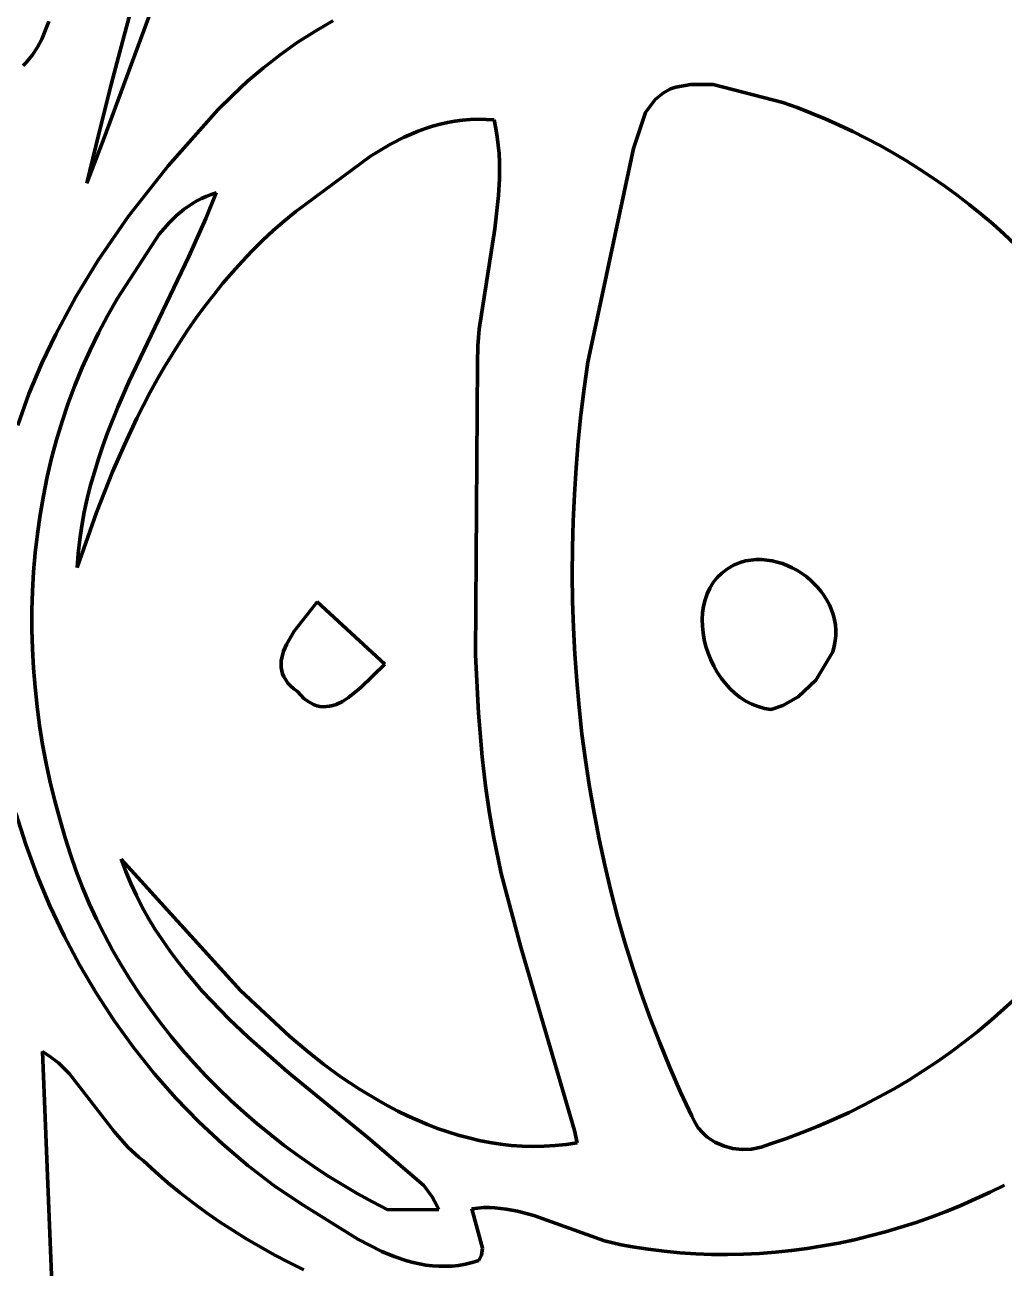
# Model space of a CAD drawing. Header units: millimetres. Extents: x 0 to 14, y 0 to 17.6.
# Drawn here: x 4.306 to 5.435, y 8.29 to 9.723 of the extents above; entities that cross this region are included whole.
import ezdxf

# ---------------------------------------------------------------- set-up
doc = ezdxf.new("R2010")
doc.units = ezdxf.units.MM
doc.layers.add('color#010506ff', color=7, linetype='CONTINUOUS', lineweight=100)
doc.layers.add('color#ffffffff', color=7, linetype='CONTINUOUS', lineweight=100)

msp = doc.modelspace()

# ---------------------------------------------------------------- linework, layer by layer
at = {"layer": 'color#010506ff'}
for p, q in [((4.3974, 9.5925), (4.4938, 9.8534)), ((4.436, 9.7671), (4.4205, 9.7107)), ((4.3256, 9.7065), (4.3336, 9.7265)), ((4.6611, 9.7273), (4.6402, 9.7153)), ((4.3206, 9.697), (4.3256, 9.7065)), ((4.4205, 9.7107), (4.4057, 9.6541)), ((4.62, 9.7023), (4.6003, 9.6883)), ((4.6402, 9.7153), (4.62, 9.7023)), ((4.3081, 9.6799), (4.3148, 9.6881)), ((4.3148, 9.6881), (4.3206, 9.697)), ((4.6003, 9.6883), (4.5813, 9.6734)), ((4.3043, 9.676), (4.3081, 9.6799)), ((4.5813, 9.6734), (4.5629, 9.6578)), ((4.4057, 9.6541), (4.3914, 9.5974)), ((4.5629, 9.6578), (4.5453, 9.6415)), ((5.0328, 9.6366), (5.0422, 9.6444)), ((5.0422, 9.6444), (5.0505, 9.6489)), ((5.0505, 9.6489), (5.0565, 9.6511)), ((5.0565, 9.6511), (5.0738, 9.6542)), ((5.0738, 9.6542), (5.0997, 9.6541)), ((5.0997, 9.6541), (5.1798, 9.6335)), ((4.5453, 9.6415), (4.5284, 9.6247)), ((5.0216, 9.6218), (5.0328, 9.6366)), ((5.1798, 9.6335), (5.1963, 9.6276)), ((4.5284, 9.6247), (4.4711, 9.5604)), ((5.0078, 9.5804), (5.0216, 9.6218)), ((5.1963, 9.6276), (5.2126, 9.6212)), ((5.2126, 9.6212), (5.2289, 9.6144)), ((4.7597, 9.6003), (4.7679, 9.6034)), ((4.7679, 9.6034), (4.7762, 9.6061)), ((4.7762, 9.6061), (4.7847, 9.6084)), ((4.7847, 9.6084), (4.7932, 9.6104)), ((4.7932, 9.6104), (4.8019, 9.612)), ((4.8019, 9.612), (4.8107, 9.6131)), ((4.8107, 9.6131), (4.8196, 9.6139)), ((4.8196, 9.6139), (4.8286, 9.6141)), ((4.8286, 9.6141), (4.8378, 9.6139)), ((4.8378, 9.6139), (4.8471, 9.6132)), ((4.8471, 9.6132), (4.8491, 9.6035)), ((4.8491, 9.6035), (4.8507, 9.5938)), ((5.2289, 9.6144), (5.2449, 9.6073)), ((5.2449, 9.6073), (5.2608, 9.5998)), ((4.3914, 9.5974), (4.3777, 9.5405)), ((4.3777, 9.5405), (4.3974, 9.5925)), ((4.7278, 9.5853), (4.7435, 9.5933)), ((4.7435, 9.5933), (4.7597, 9.6003)), ((4.8507, 9.5938), (4.8519, 9.5841)), ((5.2608, 9.5998), (5.2766, 9.5919)), ((5.2766, 9.5919), (5.2921, 9.5836)), ((4.7047, 9.5716), (4.7278, 9.5853)), ((4.8519, 9.5841), (4.8528, 9.5745)), ((4.8528, 9.5745), (4.8532, 9.5648)), ((4.955, 9.3342), (5.0078, 9.5804)), ((5.2921, 9.5836), (5.3075, 9.575)), ((5.3075, 9.575), (5.3226, 9.566)), ((4.4711, 9.5604), (4.4255, 9.5022)), ((4.6184, 9.5078), (4.7047, 9.5716)), ((4.8532, 9.5648), (4.8533, 9.5455)), ((5.3226, 9.566), (5.3375, 9.5566)), ((4.8533, 9.5455), (4.8523, 9.5262)), ((5.3375, 9.5566), (5.3522, 9.5469)), ((5.3522, 9.5469), (5.3667, 9.5369)), ((5.3667, 9.5369), (5.3809, 9.5265)), ((4.4898, 9.5103), (4.4993, 9.5169)), ((4.4993, 9.5169), (4.5044, 9.5199)), ((4.5044, 9.5199), (4.5096, 9.5226)), ((4.5096, 9.5226), (4.5151, 9.525)), ((4.5266, 9.5291), (4.5147, 9.4996)), ((4.5151, 9.525), (4.5207, 9.5272)), ((4.5207, 9.5272), (4.5266, 9.5291)), ((4.8523, 9.5262), (4.8478, 9.4878)), ((5.3809, 9.5265), (5.3949, 9.5157)), ((5.3949, 9.5157), (5.4086, 9.5047)), ((4.4255, 9.5022), (4.3905, 9.4515)), ((4.4726, 9.4947), (4.4809, 9.5029)), ((4.4809, 9.5029), (4.4898, 9.5103)), ((4.6053, 9.4969), (4.6184, 9.5078)), ((5.4086, 9.5047), (5.422, 9.4933)), ((4.4611, 9.4814), (4.4726, 9.4947)), ((4.5147, 9.4996), (4.4953, 9.4559)), ((4.5925, 9.4857), (4.6053, 9.4969)), ((4.8478, 9.4878), (4.8299, 9.3722)), ((5.422, 9.4933), (5.4351, 9.4816)), ((4.4126, 9.4069), (4.4611, 9.4814)), ((4.5682, 9.4623), (4.5802, 9.4742)), ((4.5802, 9.4742), (4.5925, 9.4857)), ((5.4351, 9.4816), (5.4479, 9.4695)), ((4.5566, 9.4501), (4.5682, 9.4623)), ((4.3905, 9.4515), (4.3649, 9.4095)), ((4.4953, 9.4559), (4.426, 9.3114)), ((4.5453, 9.4376), (4.5566, 9.4501)), ((4.5344, 9.4249), (4.5453, 9.4376)), ((4.5239, 9.4118), (4.5344, 9.4249)), ((4.3649, 9.4095), (4.3416, 9.3662)), ((4.4014, 9.3875), (4.4126, 9.4069)), ((4.5136, 9.3985), (4.5239, 9.4118)), ((4.3909, 9.3679), (4.4014, 9.3875)), ((4.5037, 9.385), (4.5136, 9.3985)), ((4.4941, 9.3712), (4.5037, 9.385)), ((4.8299, 9.3722), (4.8284, 9.3529)), ((4.3416, 9.3662), (4.3258, 9.3328)), ((4.3812, 9.348), (4.3909, 9.3679)), ((4.4849, 9.3572), (4.4941, 9.3712)), ((4.3721, 9.3278), (4.3812, 9.348)), ((4.4759, 9.343), (4.4849, 9.3572)), ((4.8284, 9.3529), (4.8279, 9.3334)), ((4.3258, 9.3328), (4.3108, 9.2975)), ((4.4672, 9.3286), (4.4759, 9.343)), ((4.8279, 9.3334), (4.8257, 8.9968)), ((4.9508, 9.3038), (4.955, 9.3342)), ((4.3637, 9.3073), (4.3721, 9.3278)), ((4.4588, 9.314), (4.4672, 9.3286)), ((4.356, 9.2866), (4.3637, 9.3073)), ((4.426, 9.3114), (4.4132, 9.2821)), ((4.4507, 9.2993), (4.4588, 9.314)), ((4.9471, 9.2733), (4.9508, 9.3038)), ((4.3108, 9.2975), (4.2979, 9.2616)), ((4.3489, 9.2656), (4.356, 9.2866)), ((4.4352, 9.2693), (4.4507, 9.2993)), ((4.4132, 9.2821), (4.4014, 9.2525)), ((4.944, 9.2428), (4.9471, 9.2733)), ((4.3425, 9.2445), (4.3489, 9.2656)), ((4.4208, 9.2387), (4.4352, 9.2693)), ((4.3368, 9.2232), (4.3425, 9.2445)), ((4.4014, 9.2525), (4.396, 9.2376)), ((4.396, 9.2376), (4.3909, 9.2226)), ((4.4073, 9.2078), (4.4208, 9.2387)), ((4.9415, 9.2122), (4.944, 9.2428)), ((4.3318, 9.2017), (4.3368, 9.2232)), ((4.3909, 9.2226), (4.3862, 9.2074)), ((4.3274, 9.18), (4.3318, 9.2017)), ((4.3862, 9.2074), (4.3818, 9.1922)), ((4.3886, 9.1607), (4.4073, 9.2078)), ((4.9396, 9.1816), (4.9415, 9.2122)), ((4.3818, 9.1922), (4.378, 9.1768)), ((4.3236, 9.1582), (4.3274, 9.18)), ((4.378, 9.1768), (4.3746, 9.1612)), ((4.9382, 9.1509), (4.9396, 9.1816)), ((4.3205, 9.1363), (4.3236, 9.1582)), ((4.3663, 9.0973), (4.3886, 9.1607)), ((4.3746, 9.1612), (4.3717, 9.1455)), ((4.3717, 9.1455), (4.3693, 9.1296)), ((4.9374, 9.1202), (4.9382, 9.1509)), ((4.318, 9.1144), (4.3205, 9.1363)), ((4.3693, 9.1296), (4.3675, 9.1135)), ((4.3161, 9.0923), (4.318, 9.1144)), ((4.9372, 9.0894), (4.9374, 9.1202)), ((4.3675, 9.1135), (4.3663, 9.0973)), ((5.1229, 9.0999), (5.116, 9.0958)), ((5.1308, 9.1033), (5.1229, 9.0999)), ((5.1368, 9.1049), (5.1308, 9.1033)), ((5.143, 9.106), (5.1368, 9.1049)), ((5.1491, 9.1065), (5.143, 9.106)), ((5.1553, 9.1065), (5.1491, 9.1065)), ((5.1614, 9.106), (5.1553, 9.1065)), ((5.1675, 9.1051), (5.1614, 9.106)), ((5.1735, 9.1037), (5.1675, 9.1051)), ((5.1794, 9.1019), (5.1735, 9.1037)), ((5.1851, 9.0997), (5.1794, 9.1019)), ((5.1908, 9.0971), (5.1851, 9.0997)), ((4.3149, 9.0702), (4.3161, 9.0923)), ((4.9376, 9.0587), (4.9372, 9.0894)), ((5.1044, 9.0857), (5.0998, 9.0799)), ((5.1098, 9.091), (5.1044, 9.0857)), ((5.116, 9.0958), (5.1098, 9.091)), ((5.1962, 9.0942), (5.1908, 9.0971)), ((5.2015, 9.0909), (5.1962, 9.0942)), ((5.2065, 9.0873), (5.2015, 9.0909)), ((5.2113, 9.0833), (5.2065, 9.0873)), ((5.0959, 9.0737), (5.0927, 9.067)), ((5.0998, 9.0799), (5.0959, 9.0737)), ((5.2158, 9.0791), (5.2113, 9.0833)), ((5.2201, 9.0746), (5.2158, 9.0791)), ((5.224, 9.0698), (5.2201, 9.0746)), ((4.3142, 9.048), (4.3149, 9.0702)), ((4.643, 9.0577), (4.6407, 9.0547)), ((4.721, 8.9858), (4.643, 9.0577)), ((4.9385, 9.028), (4.9376, 9.0587)), ((5.0903, 9.06), (5.0885, 9.0527)), ((5.0927, 9.067), (5.0903, 9.06)), ((5.2276, 9.0648), (5.224, 9.0698)), ((5.2308, 9.0596), (5.2276, 9.0648)), ((5.2336, 9.0542), (5.2308, 9.0596)), ((4.3142, 9.0258), (4.3142, 9.048)), ((4.6407, 9.0547), (4.6167, 9.0239)), ((5.0874, 9.0452), (5.087, 9.0376)), ((5.0885, 9.0527), (5.0874, 9.0452)), ((5.236, 9.0487), (5.2336, 9.0542)), ((5.238, 9.043), (5.236, 9.0487)), ((5.2395, 9.0371), (5.238, 9.043)), ((5.087, 9.0376), (5.0872, 9.0298)), ((5.0872, 9.0298), (5.088, 9.0219)), ((5.2405, 9.0311), (5.2395, 9.0371)), ((5.241, 9.0251), (5.2405, 9.0311)), ((4.3148, 9.0037), (4.3142, 9.0258)), ((4.6167, 9.0239), (4.6077, 9.0088)), ((4.9401, 8.9973), (4.9385, 9.028)), ((5.088, 9.0219), (5.0893, 9.014)), ((5.0893, 9.014), (5.0913, 9.0062)), ((5.2404, 9.0127), (5.241, 9.0189)), ((5.241, 9.0189), (5.241, 9.0251)), ((4.316, 8.9815), (4.3148, 9.0037)), ((4.6044, 9.0011), (4.6023, 8.9934)), ((4.6077, 9.0088), (4.6044, 9.0011)), ((5.0913, 9.0062), (5.0938, 8.9985)), ((5.2181, 8.9675), (5.2375, 9.0002)), ((5.2375, 9.0002), (5.2393, 9.0065)), ((5.2393, 9.0065), (5.2404, 9.0127)), ((4.6017, 8.9896), (4.6015, 8.9859)), ((4.6015, 8.9859), (4.6016, 8.9821)), ((4.6023, 8.9934), (4.6017, 8.9896)), ((4.6931, 8.9586), (4.721, 8.9858)), ((4.8257, 8.9968), (4.8289, 8.9296)), ((4.9423, 8.9666), (4.9401, 8.9973)), ((5.0938, 8.9985), (5.0968, 8.991)), ((5.0968, 8.991), (5.1003, 8.9837)), ((4.3178, 8.9594), (4.316, 8.9815)), ((4.6016, 8.9821), (4.6022, 8.9784)), ((4.6022, 8.9784), (4.6033, 8.9748)), ((4.6033, 8.9748), (4.6048, 8.9712)), ((4.6048, 8.9712), (4.6068, 8.9677)), ((5.1003, 8.9837), (5.1043, 8.9766)), ((5.1043, 8.9766), (5.1088, 8.9699)), ((4.3201, 8.9373), (4.3178, 8.9594)), ((4.6068, 8.9677), (4.6094, 8.9642)), ((4.6094, 8.9642), (4.6125, 8.9608)), ((4.6125, 8.9608), (4.6162, 8.9576)), ((4.6162, 8.9576), (4.6205, 8.9544)), ((4.6792, 8.9475), (4.6931, 8.9586)), ((4.9451, 8.936), (4.9423, 8.9666)), ((5.1088, 8.9699), (5.1137, 8.9636)), ((5.1137, 8.9636), (5.119, 8.9578)), ((5.119, 8.9578), (5.1248, 8.9524)), ((5.1978, 8.9484), (5.2181, 8.9675)), ((4.6205, 8.9544), (4.6242, 8.9501)), ((4.6242, 8.9501), (4.6278, 8.9465)), ((4.6278, 8.9465), (4.6315, 8.9436)), ((4.6315, 8.9436), (4.6352, 8.9412)), ((4.6648, 8.9396), (4.6721, 8.943)), ((4.6721, 8.943), (4.6792, 8.9475)), ((5.1248, 8.9524), (5.1309, 8.9476)), ((5.1309, 8.9476), (5.1374, 8.9434)), ((5.1374, 8.9434), (5.1442, 8.9398)), ((5.1798, 8.9382), (5.1978, 8.9484)), ((4.3231, 8.9153), (4.3201, 8.9373)), ((4.6352, 8.9412), (4.6389, 8.9394)), ((4.6389, 8.9394), (4.6426, 8.938)), ((4.6426, 8.938), (4.6463, 8.9372)), ((4.6463, 8.9372), (4.65, 8.9369)), ((4.65, 8.9369), (4.6537, 8.937)), ((4.6537, 8.937), (4.6574, 8.9375)), ((4.6574, 8.9375), (4.6611, 8.9384)), ((4.6611, 8.9384), (4.6648, 8.9396)), ((4.8289, 8.9296), (4.8332, 8.8793)), ((4.9484, 8.9055), (4.9451, 8.936)), ((5.1442, 8.9398), (5.1514, 8.937)), ((5.1514, 8.937), (5.1589, 8.935)), ((5.1589, 8.935), (5.1666, 8.9338)), ((5.1666, 8.9338), (5.1798, 8.9382)), ((4.3266, 8.8934), (4.3231, 8.9153)), ((4.9524, 8.8751), (4.9484, 8.9055)), ((4.3307, 8.8716), (4.3266, 8.8934)), ((4.3353, 8.8499), (4.3307, 8.8716)), ((4.8332, 8.8793), (4.8372, 8.8458)), ((4.9571, 8.8447), (4.9524, 8.8751)), ((4.3405, 8.8284), (4.3353, 8.8499)), ((4.8372, 8.8458), (4.8412, 8.8166)), ((4.9623, 8.8145), (4.9571, 8.8447)), ((4.3463, 8.8071), (4.3405, 8.8284)), ((4.2957, 8.8142), (4.3072, 8.778)), ((4.8412, 8.8166), (4.8462, 8.7877)), ((4.9682, 8.7843), (4.9623, 8.8145)), ((4.3526, 8.7859), (4.3463, 8.8071)), ((4.3587, 8.7666), (4.3526, 8.7859)), ((4.8462, 8.7877), (4.8553, 8.7447)), ((4.3072, 8.778), (4.3203, 8.7423)), ((4.9747, 8.7543), (4.9682, 8.7843)), ((4.3653, 8.7475), (4.3587, 8.7666)), ((4.5545, 8.6099), (4.417, 8.7613)), ((4.417, 8.7613), (4.4223, 8.747)), ((4.3203, 8.7423), (4.335, 8.7072)), ((4.3726, 8.7287), (4.3653, 8.7475)), ((4.4223, 8.747), (4.4282, 8.733)), ((4.8553, 8.7447), (4.878, 8.6598)), ((4.9818, 8.7245), (4.9747, 8.7543)), ((4.3804, 8.7101), (4.3726, 8.7287)), ((4.4282, 8.733), (4.4346, 8.7193)), ((4.4346, 8.7193), (4.4414, 8.706)), ((4.9895, 8.6948), (4.9818, 8.7245)), ((4.335, 8.7072), (4.3513, 8.6728)), ((4.3888, 8.6919), (4.3804, 8.7101)), ((4.4414, 8.706), (4.4487, 8.6929)), ((4.3978, 8.6739), (4.3888, 8.6919)), ((4.4487, 8.6929), (4.4564, 8.6802)), ((4.9979, 8.6653), (4.9895, 8.6948)), ((4.3513, 8.6728), (4.3692, 8.6392)), ((4.4073, 8.6562), (4.3978, 8.6739)), ((4.4564, 8.6802), (4.4646, 8.6677)), ((4.4173, 8.6388), (4.4073, 8.6562)), ((4.4646, 8.6677), (4.4731, 8.6555)), ((4.4731, 8.6555), (4.482, 8.6436)), ((4.878, 8.6598), (4.9396, 8.4484)), ((5.007, 8.636), (4.9979, 8.6653)), ((4.482, 8.6436), (4.4912, 8.6319)), ((4.3692, 8.6392), (4.3885, 8.6064)), ((4.4279, 8.6217), (4.4173, 8.6388)), ((4.4912, 8.6319), (4.5007, 8.6204)), ((5.0167, 8.6069), (5.007, 8.636)), ((4.4389, 8.605), (4.4279, 8.6217)), ((4.5007, 8.6204), (4.5106, 8.6092)), ((4.3885, 8.6064), (4.4093, 8.5746)), ((4.4504, 8.5885), (4.4389, 8.605)), ((4.5106, 8.6092), (4.5207, 8.5982)), ((4.5207, 8.5982), (4.5417, 8.5767)), ((4.6115, 8.5568), (4.5545, 8.6099)), ((5.027, 8.578), (5.0167, 8.6069)), ((5.4492, 8.6019), (5.4349, 8.5886)), ((4.4624, 8.5724), (4.4504, 8.5885)), ((5.4349, 8.5886), (5.4203, 8.5756)), ((4.4093, 8.5746), (4.4316, 8.5438)), ((4.4749, 8.5567), (4.4624, 8.5724)), ((4.5417, 8.5767), (4.5635, 8.5559)), ((5.038, 8.5494), (5.027, 8.578)), ((5.4203, 8.5756), (5.4052, 8.5631)), ((4.4878, 8.5412), (4.4749, 8.5567)), ((4.5635, 8.5559), (4.6088, 8.5159)), ((4.6306, 8.5406), (4.6115, 8.5568)), ((5.4052, 8.5631), (5.3899, 8.5509)), ((4.4316, 8.5438), (4.4552, 8.5142)), ((4.5011, 8.5262), (4.4878, 8.5412)), ((5.0497, 8.5209), (5.038, 8.5494)), ((5.3899, 8.5509), (5.3742, 8.5392)), ((4.3265, 8.5395), (4.3556, 7.8192)), ((4.3362, 8.5331), (4.3265, 8.5395)), ((4.3452, 8.5259), (4.3362, 8.5331)), ((4.6503, 8.525), (4.6306, 8.5406)), ((5.3581, 8.5279), (5.3418, 8.5171)), ((5.3742, 8.5392), (5.3581, 8.5279)), ((4.3576, 8.5138), (4.3452, 8.5259)), ((4.4089, 8.4474), (4.3576, 8.5138)), ((4.4552, 8.5142), (4.4802, 8.4857)), ((4.5149, 8.5115), (4.5011, 8.5262)), ((4.6088, 8.5159), (4.7017, 8.44)), ((4.6708, 8.5101), (4.6503, 8.525)), ((5.062, 8.4928), (5.0497, 8.5209)), ((5.3418, 8.5171), (5.3252, 8.5066)), ((4.529, 8.4971), (4.5149, 8.5115)), ((4.6919, 8.496), (4.6708, 8.5101)), ((5.3252, 8.5066), (5.3084, 8.4966)), ((4.4802, 8.4857), (4.5066, 8.4585)), ((4.5435, 8.4832), (4.529, 8.4971)), ((4.7136, 8.4829), (4.6919, 8.496)), ((5.075, 8.4649), (5.062, 8.4928)), ((5.2912, 8.4871), (5.2739, 8.478)), ((5.3084, 8.4966), (5.2912, 8.4871)), ((4.5584, 8.4696), (4.5435, 8.4832)), ((4.5737, 8.4564), (4.5584, 8.4696)), ((4.7247, 8.4768), (4.7136, 8.4829)), ((4.7359, 8.4709), (4.7247, 8.4768)), ((4.7472, 8.4654), (4.7359, 8.4709)), ((5.2563, 8.4693), (5.2385, 8.4611)), ((5.2739, 8.478), (5.2563, 8.4693)), ((4.5066, 8.4585), (4.5342, 8.4326)), ((4.5892, 8.4437), (4.5737, 8.4564)), ((4.7587, 8.4602), (4.7472, 8.4654)), ((4.7703, 8.4554), (4.7587, 8.4602)), ((4.782, 8.4509), (4.7703, 8.4554)), ((5.0784, 8.4579), (5.075, 8.4649)), ((5.0824, 8.4516), (5.0784, 8.4579)), ((5.2385, 8.4611), (5.2205, 8.4533)), ((4.4248, 8.4293), (4.4089, 8.4474)), ((4.6052, 8.4313), (4.5892, 8.4437)), ((4.7938, 8.4468), (4.782, 8.4509)), ((4.8058, 8.4431), (4.7938, 8.4468)), ((4.8178, 8.4398), (4.8058, 8.4431)), ((4.9396, 8.4484), (4.943, 8.4342)), ((5.0872, 8.446), (5.0824, 8.4516)), ((5.0925, 8.4411), (5.0872, 8.446)), ((5.1015, 8.435), (5.0925, 8.4411)), ((5.2024, 8.4461), (5.1841, 8.4393)), ((5.2205, 8.4533), (5.2024, 8.4461)), ((4.438, 8.4172), (4.4248, 8.4293)), ((4.5342, 8.4326), (4.5631, 8.4081)), ((4.6214, 8.4193), (4.6052, 8.4313)), ((4.7017, 8.44), (4.7662, 8.385)), ((4.83, 8.437), (4.8178, 8.4398)), ((4.8422, 8.4346), (4.83, 8.437)), ((4.8545, 8.4327), (4.8422, 8.4346)), ((4.8669, 8.4313), (4.8545, 8.4327)), ((4.8794, 8.4304), (4.8669, 8.4313)), ((4.892, 8.43), (4.8794, 8.4304)), ((4.9046, 8.4302), (4.892, 8.43)), ((4.9174, 8.431), (4.9046, 8.4302)), ((4.9301, 8.4323), (4.9174, 8.431)), ((4.943, 8.4342), (4.9301, 8.4323)), ((5.1114, 8.4306), (5.1015, 8.435)), ((5.1219, 8.4278), (5.1114, 8.4306)), ((5.1329, 8.4266), (5.1219, 8.4278)), ((5.144, 8.4271), (5.1329, 8.4266)), ((5.155, 8.4292), (5.144, 8.4271)), ((5.1656, 8.4329), (5.155, 8.4292)), ((5.1841, 8.4393), (5.1656, 8.4329)), ((4.4428, 8.4135), (4.438, 8.4172)), ((4.4566, 8.4007), (4.4428, 8.4135)), ((4.6379, 8.4078), (4.6214, 8.4193)), ((4.4708, 8.3883), (4.4566, 8.4007)), ((4.5631, 8.4081), (4.5933, 8.3852)), ((4.6547, 8.3967), (4.6379, 8.4078)), ((4.4853, 8.3764), (4.4708, 8.3883)), ((4.5933, 8.3852), (4.6246, 8.3639)), ((4.6718, 8.3861), (4.6547, 8.3967)), ((4.6891, 8.3759), (4.6718, 8.3861)), ((4.7662, 8.385), (4.7758, 8.3721)), ((5.4189, 8.3774), (5.4354, 8.3856)), ((4.5001, 8.365), (4.4853, 8.3764)), ((4.7067, 8.3661), (4.6891, 8.3759)), ((4.7758, 8.3721), (4.7816, 8.3614)), ((5.3853, 8.3621), (5.4022, 8.3695)), ((5.4022, 8.3695), (5.4189, 8.3774)), ((4.5152, 8.3539), (4.5001, 8.365)), ((4.6246, 8.3639), (4.6901, 8.3231)), ((4.7245, 8.3569), (4.7067, 8.3661)), ((4.7832, 8.3575), (4.7245, 8.3569)), ((4.7816, 8.3614), (4.7832, 8.3575)), ((4.8215, 8.3583), (4.8283, 8.3591)), ((4.8338, 8.3129), (4.8215, 8.3583)), ((4.8283, 8.3591), (4.835, 8.3595)), ((4.835, 8.3595), (4.8416, 8.3596)), ((4.8416, 8.3596), (4.8481, 8.3593)), ((4.8481, 8.3593), (4.8611, 8.3579)), ((4.8611, 8.3579), (4.8739, 8.3555)), ((4.8739, 8.3555), (4.8929, 8.3504)), ((5.351, 8.3486), (5.3682, 8.3552)), ((5.3682, 8.3552), (5.3853, 8.3621)), ((4.5305, 8.3433), (4.5152, 8.3539)), ((4.5461, 8.3331), (4.5305, 8.3433)), ((4.8929, 8.3504), (4.9743, 8.3214)), ((5.3159, 8.3369), (5.3335, 8.3425)), ((5.3335, 8.3425), (5.351, 8.3486)), ((4.562, 8.3233), (4.5461, 8.3331)), ((5.2624, 8.3226), (5.2804, 8.3269)), ((5.2804, 8.3269), (5.2982, 8.3316)), ((5.2982, 8.3316), (5.3159, 8.3369)), ((4.5781, 8.3139), (4.562, 8.3233)), ((4.5944, 8.3048), (4.5781, 8.3139)), ((4.6901, 8.3231), (4.7178, 8.309)), ((4.8324, 8.3047), (4.8338, 8.3129)), ((4.9743, 8.3214), (4.9935, 8.3166)), ((4.9935, 8.3166), (5.0066, 8.3145)), ((5.0066, 8.3145), (5.0247, 8.3117)), ((5.0247, 8.3117), (5.043, 8.3094)), ((5.1898, 8.3101), (5.208, 8.3125)), ((5.208, 8.3125), (5.2262, 8.3154)), ((5.2262, 8.3154), (5.2444, 8.3187)), ((5.2444, 8.3187), (5.2624, 8.3226)), ((4.6109, 8.2961), (4.5944, 8.3048)), ((4.7178, 8.309), (4.732, 8.3031)), ((4.732, 8.3031), (4.7464, 8.2983)), ((4.7464, 8.2983), (4.7537, 8.2963)), ((4.8217, 8.2962), (4.8296, 8.2985)), ((4.8296, 8.2985), (4.8324, 8.3047)), ((5.043, 8.3094), (5.0612, 8.3076)), ((5.0612, 8.3076), (5.0796, 8.3064)), ((5.0796, 8.3064), (5.0979, 8.3057)), ((5.0979, 8.3057), (5.1163, 8.3056)), ((5.1163, 8.3056), (5.1347, 8.306)), ((5.1347, 8.306), (5.1531, 8.3068)), ((5.1531, 8.3068), (5.1714, 8.3082)), ((5.1714, 8.3082), (5.1898, 8.3101)), ((4.6276, 8.2877), (4.6109, 8.2961)), ((4.7537, 8.2963), (4.761, 8.2947)), ((4.761, 8.2947), (4.7684, 8.2934)), ((4.7684, 8.2934), (4.7759, 8.2925)), ((4.7759, 8.2925), (4.7834, 8.292)), ((4.7834, 8.292), (4.791, 8.2919)), ((4.791, 8.2919), (4.7986, 8.2922)), ((4.7986, 8.2922), (4.8062, 8.293)), ((4.8062, 8.293), (4.814, 8.2943)), ((4.814, 8.2943), (4.8217, 8.2962))]:
    msp.add_line(p, q, dxfattribs=at)
at = {"layer": 'color#ffffffff'}
for p, q in [((4.4938, 9.8534), (4.3974, 9.5925)), ((4.4205, 9.7107), (4.436, 9.7671)), ((4.3336, 9.7265), (4.3256, 9.7065)), ((4.6402, 9.7153), (4.6611, 9.7273)), ((4.3256, 9.7065), (4.3206, 9.697)), ((4.4057, 9.6541), (4.4205, 9.7107)), ((4.6003, 9.6883), (4.62, 9.7023)), ((4.62, 9.7023), (4.6402, 9.7153)), ((4.3148, 9.6881), (4.3081, 9.6799)), ((4.3206, 9.697), (4.3148, 9.6881)), ((4.5813, 9.6734), (4.6003, 9.6883)), ((4.3081, 9.6799), (4.3043, 9.676)), ((4.5629, 9.6578), (4.5813, 9.6734)), ((4.3914, 9.5974), (4.4057, 9.6541)), ((4.5453, 9.6415), (4.5629, 9.6578)), ((5.0422, 9.6444), (5.0328, 9.6366)), ((5.0505, 9.6489), (5.0422, 9.6444)), ((5.0565, 9.6511), (5.0505, 9.6489)), ((5.0738, 9.6542), (5.0565, 9.6511)), ((5.0997, 9.6541), (5.0738, 9.6542)), ((5.1798, 9.6335), (5.0997, 9.6541)), ((4.5284, 9.6247), (4.5453, 9.6415)), ((5.0328, 9.6366), (5.0216, 9.6218)), ((5.1963, 9.6276), (5.1798, 9.6335)), ((4.4711, 9.5604), (4.5284, 9.6247)), ((5.0216, 9.6218), (5.0078, 9.5804)), ((5.2126, 9.6212), (5.1963, 9.6276)), ((5.2289, 9.6144), (5.2126, 9.6212)), ((4.7679, 9.6034), (4.7597, 9.6003)), ((4.7762, 9.6061), (4.7679, 9.6034)), ((4.7847, 9.6084), (4.7762, 9.6061)), ((4.7932, 9.6104), (4.7847, 9.6084)), ((4.8019, 9.612), (4.7932, 9.6104)), ((4.8107, 9.6131), (4.8019, 9.612)), ((4.8196, 9.6139), (4.8107, 9.6131)), ((4.8286, 9.6141), (4.8196, 9.6139)), ((4.8378, 9.6139), (4.8286, 9.6141)), ((4.8471, 9.6132), (4.8378, 9.6139)), ((4.8491, 9.6035), (4.8471, 9.6132)), ((4.8507, 9.5938), (4.8491, 9.6035)), ((5.2449, 9.6073), (5.2289, 9.6144)), ((5.2608, 9.5998), (5.2449, 9.6073)), ((4.3777, 9.5405), (4.3914, 9.5974)), ((4.3974, 9.5925), (4.3777, 9.5405)), ((4.7435, 9.5933), (4.7278, 9.5853)), ((4.7597, 9.6003), (4.7435, 9.5933)), ((4.8519, 9.5841), (4.8507, 9.5938)), ((5.2766, 9.5919), (5.2608, 9.5998)), ((5.2921, 9.5836), (5.2766, 9.5919)), ((4.7278, 9.5853), (4.7047, 9.5716)), ((4.8528, 9.5745), (4.8519, 9.5841)), ((4.8532, 9.5648), (4.8528, 9.5745)), ((5.0078, 9.5804), (4.955, 9.3342)), ((5.3075, 9.575), (5.2921, 9.5836)), ((5.3226, 9.566), (5.3075, 9.575)), ((4.4255, 9.5022), (4.4711, 9.5604)), ((4.7047, 9.5716), (4.6184, 9.5078)), ((4.8533, 9.5455), (4.8532, 9.5648)), ((5.3375, 9.5566), (5.3226, 9.566)), ((4.8523, 9.5262), (4.8533, 9.5455)), ((5.3522, 9.5469), (5.3375, 9.5566)), ((5.3667, 9.5369), (5.3522, 9.5469)), ((5.3809, 9.5265), (5.3667, 9.5369)), ((4.4993, 9.5169), (4.4898, 9.5103)), ((4.5044, 9.5199), (4.4993, 9.5169)), ((4.5096, 9.5226), (4.5044, 9.5199)), ((4.5151, 9.525), (4.5096, 9.5226)), ((4.5147, 9.4996), (4.5266, 9.5291)), ((4.5207, 9.5272), (4.5151, 9.525)), ((4.5266, 9.5291), (4.5207, 9.5272)), ((4.8478, 9.4878), (4.8523, 9.5262)), ((5.3949, 9.5157), (5.3809, 9.5265)), ((5.4086, 9.5047), (5.3949, 9.5157)), ((4.3905, 9.4515), (4.4255, 9.5022)), ((4.4809, 9.5029), (4.4726, 9.4947)), ((4.4898, 9.5103), (4.4809, 9.5029)), ((4.6184, 9.5078), (4.6053, 9.4969)), ((5.422, 9.4933), (5.4086, 9.5047)), ((4.4726, 9.4947), (4.4611, 9.4814)), ((4.4953, 9.4559), (4.5147, 9.4996)), ((4.6053, 9.4969), (4.5925, 9.4857)), ((4.8299, 9.3722), (4.8478, 9.4878)), ((5.4351, 9.4816), (5.422, 9.4933)), ((4.4611, 9.4814), (4.4126, 9.4069)), ((4.5802, 9.4742), (4.5682, 9.4623)), ((4.5925, 9.4857), (4.5802, 9.4742)), ((5.4479, 9.4695), (5.4351, 9.4816)), ((4.5682, 9.4623), (4.5566, 9.4501)), ((4.3649, 9.4095), (4.3905, 9.4515)), ((4.426, 9.3114), (4.4953, 9.4559)), ((4.5566, 9.4501), (4.5453, 9.4376)), ((4.5453, 9.4376), (4.5344, 9.4249)), ((4.5344, 9.4249), (4.5239, 9.4118)), ((4.3416, 9.3662), (4.3649, 9.4095)), ((4.4126, 9.4069), (4.4014, 9.3875)), ((4.5239, 9.4118), (4.5136, 9.3985)), ((4.4014, 9.3875), (4.3909, 9.3679)), ((4.5136, 9.3985), (4.5037, 9.385)), ((4.5037, 9.385), (4.4941, 9.3712)), ((4.8284, 9.3529), (4.8299, 9.3722)), ((4.3258, 9.3328), (4.3416, 9.3662)), ((4.3909, 9.3679), (4.3812, 9.348)), ((4.4941, 9.3712), (4.4849, 9.3572)), ((4.3812, 9.348), (4.3721, 9.3278)), ((4.4849, 9.3572), (4.4759, 9.343)), ((4.8279, 9.3334), (4.8284, 9.3529)), ((4.3108, 9.2975), (4.3258, 9.3328)), ((4.4759, 9.343), (4.4672, 9.3286)), ((4.8257, 8.9968), (4.8279, 9.3334)), ((4.955, 9.3342), (4.9508, 9.3038)), ((4.3721, 9.3278), (4.3637, 9.3073)), ((4.4672, 9.3286), (4.4588, 9.314)), ((4.3637, 9.3073), (4.356, 9.2866)), ((4.4132, 9.2821), (4.426, 9.3114)), ((4.4588, 9.314), (4.4507, 9.2993)), ((4.9508, 9.3038), (4.9471, 9.2733)), ((4.2979, 9.2616), (4.3108, 9.2975)), ((4.356, 9.2866), (4.3489, 9.2656)), ((4.4507, 9.2993), (4.4352, 9.2693)), ((4.4014, 9.2525), (4.4132, 9.2821)), ((4.9471, 9.2733), (4.944, 9.2428)), ((4.3489, 9.2656), (4.3425, 9.2445)), ((4.4352, 9.2693), (4.4208, 9.2387)), ((4.3425, 9.2445), (4.3368, 9.2232)), ((4.396, 9.2376), (4.4014, 9.2525)), ((4.3909, 9.2226), (4.396, 9.2376)), ((4.4208, 9.2387), (4.4073, 9.2078)), ((4.944, 9.2428), (4.9415, 9.2122)), ((4.3368, 9.2232), (4.3318, 9.2017)), ((4.3862, 9.2074), (4.3909, 9.2226)), ((4.3318, 9.2017), (4.3274, 9.18)), ((4.3818, 9.1922), (4.3862, 9.2074)), ((4.4073, 9.2078), (4.3886, 9.1607)), ((4.9415, 9.2122), (4.9396, 9.1816)), ((4.378, 9.1768), (4.3818, 9.1922)), ((4.3274, 9.18), (4.3236, 9.1582)), ((4.3746, 9.1612), (4.378, 9.1768)), ((4.9396, 9.1816), (4.9382, 9.1509)), ((4.3236, 9.1582), (4.3205, 9.1363)), ((4.3886, 9.1607), (4.3663, 9.0973)), ((4.3717, 9.1455), (4.3746, 9.1612)), ((4.3693, 9.1296), (4.3717, 9.1455)), ((4.9382, 9.1509), (4.9374, 9.1202)), ((4.3205, 9.1363), (4.318, 9.1144)), ((4.3675, 9.1135), (4.3693, 9.1296)), ((4.318, 9.1144), (4.3161, 9.0923)), ((4.9374, 9.1202), (4.9372, 9.0894)), ((4.3663, 9.0973), (4.3675, 9.1135)), ((5.116, 9.0958), (5.1229, 9.0999)), ((5.1229, 9.0999), (5.1308, 9.1033)), ((5.1308, 9.1033), (5.1368, 9.1049)), ((5.1368, 9.1049), (5.143, 9.106)), ((5.143, 9.106), (5.1491, 9.1065)), ((5.1491, 9.1065), (5.1553, 9.1065)), ((5.1553, 9.1065), (5.1614, 9.106)), ((5.1614, 9.106), (5.1675, 9.1051)), ((5.1675, 9.1051), (5.1735, 9.1037)), ((5.1735, 9.1037), (5.1794, 9.1019)), ((5.1794, 9.1019), (5.1851, 9.0997)), ((5.1851, 9.0997), (5.1908, 9.0971)), ((4.3161, 9.0923), (4.3149, 9.0702)), ((4.9372, 9.0894), (4.9376, 9.0587)), ((5.0998, 9.0799), (5.1044, 9.0857)), ((5.1044, 9.0857), (5.1098, 9.091)), ((5.1098, 9.091), (5.116, 9.0958)), ((5.1908, 9.0971), (5.1962, 9.0942)), ((5.1962, 9.0942), (5.2015, 9.0909)), ((5.2015, 9.0909), (5.2065, 9.0873)), ((5.2065, 9.0873), (5.2113, 9.0833)), ((5.0927, 9.067), (5.0959, 9.0737)), ((5.0959, 9.0737), (5.0998, 9.0799)), ((5.2113, 9.0833), (5.2158, 9.0791)), ((5.2158, 9.0791), (5.2201, 9.0746)), ((5.2201, 9.0746), (5.224, 9.0698)), ((4.3149, 9.0702), (4.3142, 9.048)), ((4.6407, 9.0547), (4.643, 9.0577)), ((4.643, 9.0577), (4.721, 8.9858)), ((4.9376, 9.0587), (4.9385, 9.028)), ((5.0885, 9.0527), (5.0903, 9.06)), ((5.0903, 9.06), (5.0927, 9.067)), ((5.224, 9.0698), (5.2276, 9.0648)), ((5.2276, 9.0648), (5.2308, 9.0596)), ((5.2308, 9.0596), (5.2336, 9.0542)), ((4.3142, 9.048), (4.3142, 9.0258)), ((4.6167, 9.0239), (4.6407, 9.0547)), ((5.087, 9.0376), (5.0874, 9.0452)), ((5.0874, 9.0452), (5.0885, 9.0527)), ((5.2336, 9.0542), (5.236, 9.0487)), ((5.236, 9.0487), (5.238, 9.043)), ((5.238, 9.043), (5.2395, 9.0371)), ((5.0872, 9.0298), (5.087, 9.0376)), ((5.088, 9.0219), (5.0872, 9.0298)), ((5.2395, 9.0371), (5.2405, 9.0311)), ((5.2405, 9.0311), (5.241, 9.0251)), ((4.3142, 9.0258), (4.3148, 9.0037)), ((4.6077, 9.0088), (4.6167, 9.0239)), ((4.9385, 9.028), (4.9401, 8.9973)), ((5.0893, 9.014), (5.088, 9.0219)), ((5.0913, 9.0062), (5.0893, 9.014)), ((5.241, 9.0189), (5.2404, 9.0127)), ((5.241, 9.0251), (5.241, 9.0189)), ((4.3148, 9.0037), (4.316, 8.9815)), ((4.6023, 8.9934), (4.6044, 9.0011)), ((4.6044, 9.0011), (4.6077, 9.0088)), ((5.0938, 8.9985), (5.0913, 9.0062)), ((5.2375, 9.0002), (5.2181, 8.9675)), ((5.2393, 9.0065), (5.2375, 9.0002)), ((5.2404, 9.0127), (5.2393, 9.0065)), ((4.6015, 8.9859), (4.6017, 8.9896)), ((4.6016, 8.9821), (4.6015, 8.9859)), ((4.6017, 8.9896), (4.6023, 8.9934)), ((4.721, 8.9858), (4.6931, 8.9586)), ((4.8289, 8.9296), (4.8257, 8.9968)), ((4.9401, 8.9973), (4.9423, 8.9666)), ((5.0968, 8.991), (5.0938, 8.9985)), ((5.1003, 8.9837), (5.0968, 8.991)), ((4.316, 8.9815), (4.3178, 8.9594)), ((4.6022, 8.9784), (4.6016, 8.9821)), ((4.6033, 8.9748), (4.6022, 8.9784)), ((4.6048, 8.9712), (4.6033, 8.9748)), ((4.6068, 8.9677), (4.6048, 8.9712)), ((5.1043, 8.9766), (5.1003, 8.9837)), ((5.1088, 8.9699), (5.1043, 8.9766)), ((4.3178, 8.9594), (4.3201, 8.9373)), ((4.6094, 8.9642), (4.6068, 8.9677)), ((4.6125, 8.9608), (4.6094, 8.9642)), ((4.6162, 8.9576), (4.6125, 8.9608)), ((4.6205, 8.9544), (4.6162, 8.9576)), ((4.6931, 8.9586), (4.6792, 8.9475)), ((4.9423, 8.9666), (4.9451, 8.936)), ((5.1137, 8.9636), (5.1088, 8.9699)), ((5.119, 8.9578), (5.1137, 8.9636)), ((5.1248, 8.9524), (5.119, 8.9578)), ((5.2181, 8.9675), (5.1978, 8.9484)), ((4.6242, 8.9501), (4.6205, 8.9544)), ((4.6278, 8.9465), (4.6242, 8.9501)), ((4.6315, 8.9436), (4.6278, 8.9465)), ((4.6352, 8.9412), (4.6315, 8.9436)), ((4.6721, 8.943), (4.6648, 8.9396)), ((4.6792, 8.9475), (4.6721, 8.943)), ((5.1309, 8.9476), (5.1248, 8.9524)), ((5.1374, 8.9434), (5.1309, 8.9476)), ((5.1442, 8.9398), (5.1374, 8.9434)), ((5.1978, 8.9484), (5.1798, 8.9382)), ((4.3201, 8.9373), (4.3231, 8.9153)), ((4.6389, 8.9394), (4.6352, 8.9412)), ((4.6426, 8.938), (4.6389, 8.9394)), ((4.6463, 8.9372), (4.6426, 8.938)), ((4.65, 8.9369), (4.6463, 8.9372)), ((4.6537, 8.937), (4.65, 8.9369)), ((4.6574, 8.9375), (4.6537, 8.937)), ((4.6611, 8.9384), (4.6574, 8.9375)), ((4.6648, 8.9396), (4.6611, 8.9384)), ((4.8332, 8.8793), (4.8289, 8.9296)), ((4.9451, 8.936), (4.9484, 8.9055)), ((5.1514, 8.937), (5.1442, 8.9398)), ((5.1589, 8.935), (5.1514, 8.937)), ((5.1666, 8.9338), (5.1589, 8.935)), ((5.1798, 8.9382), (5.1666, 8.9338)), ((4.3231, 8.9153), (4.3266, 8.8934)), ((4.9484, 8.9055), (4.9524, 8.8751)), ((4.3266, 8.8934), (4.3307, 8.8716)), ((4.3307, 8.8716), (4.3353, 8.8499)), ((4.8372, 8.8458), (4.8332, 8.8793)), ((4.9524, 8.8751), (4.9571, 8.8447)), ((4.3353, 8.8499), (4.3405, 8.8284)), ((4.8412, 8.8166), (4.8372, 8.8458)), ((4.9571, 8.8447), (4.9623, 8.8145)), ((4.3405, 8.8284), (4.3463, 8.8071)), ((4.3072, 8.778), (4.2957, 8.8142)), ((4.8462, 8.7877), (4.8412, 8.8166)), ((4.9623, 8.8145), (4.9682, 8.7843)), ((4.3463, 8.8071), (4.3526, 8.7859)), ((4.3526, 8.7859), (4.3587, 8.7666)), ((4.8553, 8.7447), (4.8462, 8.7877)), ((4.3203, 8.7423), (4.3072, 8.778)), ((4.9682, 8.7843), (4.9747, 8.7543)), ((4.3587, 8.7666), (4.3653, 8.7475)), ((4.4223, 8.747), (4.417, 8.7613)), ((4.417, 8.7613), (4.5545, 8.6099)), ((4.335, 8.7072), (4.3203, 8.7423)), ((4.3653, 8.7475), (4.3726, 8.7287)), ((4.4282, 8.733), (4.4223, 8.747)), ((4.878, 8.6598), (4.8553, 8.7447)), ((4.9747, 8.7543), (4.9818, 8.7245)), ((4.3726, 8.7287), (4.3804, 8.7101)), ((4.4346, 8.7193), (4.4282, 8.733)), ((4.4414, 8.706), (4.4346, 8.7193)), ((4.9818, 8.7245), (4.9895, 8.6948)), ((4.3513, 8.6728), (4.335, 8.7072)), ((4.3804, 8.7101), (4.3888, 8.6919)), ((4.4487, 8.6929), (4.4414, 8.706)), ((4.3888, 8.6919), (4.3978, 8.6739)), ((4.4564, 8.6802), (4.4487, 8.6929)), ((4.9895, 8.6948), (4.9979, 8.6653)), ((4.3692, 8.6392), (4.3513, 8.6728)), ((4.3978, 8.6739), (4.4073, 8.6562)), ((4.4646, 8.6677), (4.4564, 8.6802)), ((4.4073, 8.6562), (4.4173, 8.6388)), ((4.4731, 8.6555), (4.4646, 8.6677)), ((4.482, 8.6436), (4.4731, 8.6555)), ((4.9396, 8.4484), (4.878, 8.6598)), ((4.9979, 8.6653), (5.007, 8.636)), ((4.4912, 8.6319), (4.482, 8.6436)), ((4.3885, 8.6064), (4.3692, 8.6392)), ((4.4173, 8.6388), (4.4279, 8.6217)), ((4.5007, 8.6204), (4.4912, 8.6319)), ((5.007, 8.636), (5.0167, 8.6069)), ((4.4279, 8.6217), (4.4389, 8.605)), ((4.5106, 8.6092), (4.5007, 8.6204)), ((4.4093, 8.5746), (4.3885, 8.6064)), ((4.4389, 8.605), (4.4504, 8.5885)), ((4.5207, 8.5982), (4.5106, 8.6092)), ((4.5417, 8.5767), (4.5207, 8.5982)), ((4.5545, 8.6099), (4.6115, 8.5568)), ((5.0167, 8.6069), (5.027, 8.578)), ((5.4349, 8.5886), (5.4492, 8.6019)), ((4.4504, 8.5885), (4.4624, 8.5724)), ((5.4203, 8.5756), (5.4349, 8.5886)), ((4.4316, 8.5438), (4.4093, 8.5746)), ((4.4624, 8.5724), (4.4749, 8.5567)), ((4.5635, 8.5559), (4.5417, 8.5767)), ((5.027, 8.578), (5.038, 8.5494)), ((5.4052, 8.5631), (5.4203, 8.5756)), ((4.4749, 8.5567), (4.4878, 8.5412)), ((4.6088, 8.5159), (4.5635, 8.5559)), ((4.6115, 8.5568), (4.6306, 8.5406)), ((5.3899, 8.5509), (5.4052, 8.5631)), ((4.4552, 8.5142), (4.4316, 8.5438)), ((4.4878, 8.5412), (4.5011, 8.5262)), ((5.038, 8.5494), (5.0497, 8.5209)), ((5.3742, 8.5392), (5.3899, 8.5509)), ((4.3265, 8.5395), (4.3362, 8.5331)), ((4.3556, 7.8192), (4.3265, 8.5395)), ((4.3362, 8.5331), (4.3452, 8.5259)), ((4.6306, 8.5406), (4.6503, 8.525)), ((5.3418, 8.5171), (5.3581, 8.5279)), ((5.3581, 8.5279), (5.3742, 8.5392)), ((4.3452, 8.5259), (4.3576, 8.5138)), ((4.3576, 8.5138), (4.4089, 8.4474)), ((4.4802, 8.4857), (4.4552, 8.5142)), ((4.5011, 8.5262), (4.5149, 8.5115)), ((4.7017, 8.44), (4.6088, 8.5159)), ((4.6503, 8.525), (4.6708, 8.5101)), ((5.0497, 8.5209), (5.062, 8.4928)), ((5.3252, 8.5066), (5.3418, 8.5171)), ((4.5149, 8.5115), (4.529, 8.4971)), ((4.6708, 8.5101), (4.6919, 8.496)), ((5.3084, 8.4966), (5.3252, 8.5066)), ((4.5066, 8.4585), (4.4802, 8.4857)), ((4.529, 8.4971), (4.5435, 8.4832)), ((4.6919, 8.496), (4.7136, 8.4829)), ((5.062, 8.4928), (5.075, 8.4649)), ((5.2739, 8.478), (5.2912, 8.4871)), ((5.2912, 8.4871), (5.3084, 8.4966)), ((4.5435, 8.4832), (4.5584, 8.4696)), ((4.5584, 8.4696), (4.5737, 8.4564)), ((4.7136, 8.4829), (4.7247, 8.4768)), ((4.7247, 8.4768), (4.7359, 8.4709)), ((4.7359, 8.4709), (4.7472, 8.4654)), ((5.2385, 8.4611), (5.2563, 8.4693)), ((5.2563, 8.4693), (5.2739, 8.478)), ((4.5342, 8.4326), (4.5066, 8.4585)), ((4.5737, 8.4564), (4.5892, 8.4437)), ((4.7472, 8.4654), (4.7587, 8.4602)), ((4.7587, 8.4602), (4.7703, 8.4554)), ((4.7703, 8.4554), (4.782, 8.4509)), ((5.075, 8.4649), (5.0784, 8.4579)), ((5.0784, 8.4579), (5.0824, 8.4516)), ((5.2205, 8.4533), (5.2385, 8.4611)), ((4.4089, 8.4474), (4.4248, 8.4293)), ((4.5892, 8.4437), (4.6052, 8.4313)), ((4.782, 8.4509), (4.7938, 8.4468)), ((4.7938, 8.4468), (4.8058, 8.4431)), ((4.8058, 8.4431), (4.8178, 8.4398)), ((4.943, 8.4342), (4.9396, 8.4484)), ((5.0824, 8.4516), (5.0872, 8.446)), ((5.0872, 8.446), (5.0925, 8.4411)), ((5.0925, 8.4411), (5.1015, 8.435)), ((5.1841, 8.4393), (5.2024, 8.4461)), ((5.2024, 8.4461), (5.2205, 8.4533)), ((4.4248, 8.4293), (4.438, 8.4172)), ((4.5631, 8.4081), (4.5342, 8.4326)), ((4.6052, 8.4313), (4.6214, 8.4193)), ((4.7662, 8.385), (4.7017, 8.44)), ((4.8178, 8.4398), (4.83, 8.437)), ((4.83, 8.437), (4.8422, 8.4346)), ((4.8422, 8.4346), (4.8545, 8.4327)), ((4.8545, 8.4327), (4.8669, 8.4313)), ((4.8669, 8.4313), (4.8794, 8.4304)), ((4.8794, 8.4304), (4.892, 8.43)), ((4.892, 8.43), (4.9046, 8.4302)), ((4.9046, 8.4302), (4.9174, 8.431)), ((4.9174, 8.431), (4.9301, 8.4323)), ((4.9301, 8.4323), (4.943, 8.4342)), ((5.1015, 8.435), (5.1114, 8.4306)), ((5.1114, 8.4306), (5.1219, 8.4278)), ((5.1219, 8.4278), (5.1329, 8.4266)), ((5.1329, 8.4266), (5.144, 8.4271)), ((5.144, 8.4271), (5.155, 8.4292)), ((5.155, 8.4292), (5.1656, 8.4329)), ((5.1656, 8.4329), (5.1841, 8.4393)), ((4.438, 8.4172), (4.4428, 8.4135)), ((4.4428, 8.4135), (4.4566, 8.4007)), ((4.6214, 8.4193), (4.6379, 8.4078)), ((4.4566, 8.4007), (4.4708, 8.3883)), ((4.5933, 8.3852), (4.5631, 8.4081)), ((4.6379, 8.4078), (4.6547, 8.3967)), ((4.4708, 8.3883), (4.4853, 8.3764)), ((4.6246, 8.3639), (4.5933, 8.3852)), ((4.6547, 8.3967), (4.6718, 8.3861)), ((4.6718, 8.3861), (4.6891, 8.3759)), ((4.7758, 8.3721), (4.7662, 8.385)), ((5.4354, 8.3856), (5.4189, 8.3774)), ((4.4853, 8.3764), (4.5001, 8.365)), ((4.6891, 8.3759), (4.7067, 8.3661)), ((4.7816, 8.3614), (4.7758, 8.3721)), ((5.4022, 8.3695), (5.3853, 8.3621)), ((5.4189, 8.3774), (5.4022, 8.3695)), ((4.5001, 8.365), (4.5152, 8.3539)), ((4.6901, 8.3231), (4.6246, 8.3639)), ((4.7067, 8.3661), (4.7245, 8.3569)), ((4.7245, 8.3569), (4.7832, 8.3575)), ((4.7832, 8.3575), (4.7816, 8.3614)), ((4.8283, 8.3591), (4.8215, 8.3583)), ((4.8215, 8.3583), (4.8338, 8.3129)), ((4.835, 8.3595), (4.8283, 8.3591)), ((4.8416, 8.3596), (4.835, 8.3595)), ((4.8481, 8.3593), (4.8416, 8.3596)), ((4.8611, 8.3579), (4.8481, 8.3593)), ((4.8739, 8.3555), (4.8611, 8.3579)), ((4.8929, 8.3504), (4.8739, 8.3555)), ((5.3682, 8.3552), (5.351, 8.3486)), ((5.3853, 8.3621), (5.3682, 8.3552)), ((4.5152, 8.3539), (4.5305, 8.3433)), ((4.5305, 8.3433), (4.5461, 8.3331)), ((4.9743, 8.3214), (4.8929, 8.3504)), ((5.3335, 8.3425), (5.3159, 8.3369)), ((5.351, 8.3486), (5.3335, 8.3425)), ((4.5461, 8.3331), (4.562, 8.3233)), ((5.2804, 8.3269), (5.2624, 8.3226)), ((5.2982, 8.3316), (5.2804, 8.3269)), ((5.3159, 8.3369), (5.2982, 8.3316)), ((4.562, 8.3233), (4.5781, 8.3139)), ((4.5781, 8.3139), (4.5944, 8.3048)), ((4.7178, 8.309), (4.6901, 8.3231)), ((4.8338, 8.3129), (4.8324, 8.3047)), ((4.9935, 8.3166), (4.9743, 8.3214)), ((5.0066, 8.3145), (4.9935, 8.3166)), ((5.0247, 8.3117), (5.0066, 8.3145)), ((5.043, 8.3094), (5.0247, 8.3117)), ((5.208, 8.3125), (5.1898, 8.3101)), ((5.2262, 8.3154), (5.208, 8.3125)), ((5.2444, 8.3187), (5.2262, 8.3154)), ((5.2624, 8.3226), (5.2444, 8.3187)), ((4.5944, 8.3048), (4.6109, 8.2961)), ((4.732, 8.3031), (4.7178, 8.309)), ((4.7464, 8.2983), (4.732, 8.3031)), ((4.7537, 8.2963), (4.7464, 8.2983)), ((4.8296, 8.2985), (4.8217, 8.2962)), ((4.8324, 8.3047), (4.8296, 8.2985)), ((5.0612, 8.3076), (5.043, 8.3094)), ((5.0796, 8.3064), (5.0612, 8.3076)), ((5.0979, 8.3057), (5.0796, 8.3064)), ((5.1163, 8.3056), (5.0979, 8.3057)), ((5.1347, 8.306), (5.1163, 8.3056)), ((5.1531, 8.3068), (5.1347, 8.306)), ((5.1714, 8.3082), (5.1531, 8.3068)), ((5.1898, 8.3101), (5.1714, 8.3082)), ((4.6109, 8.2961), (4.6276, 8.2877)), ((4.761, 8.2947), (4.7537, 8.2963)), ((4.7684, 8.2934), (4.761, 8.2947)), ((4.7759, 8.2925), (4.7684, 8.2934)), ((4.7834, 8.292), (4.7759, 8.2925)), ((4.791, 8.2919), (4.7834, 8.292)), ((4.7986, 8.2922), (4.791, 8.2919)), ((4.8062, 8.293), (4.7986, 8.2922)), ((4.814, 8.2943), (4.8062, 8.293)), ((4.8217, 8.2962), (4.814, 8.2943))]:
    msp.add_line(p, q, dxfattribs=at)

doc.saveas('drawing.dxf')
